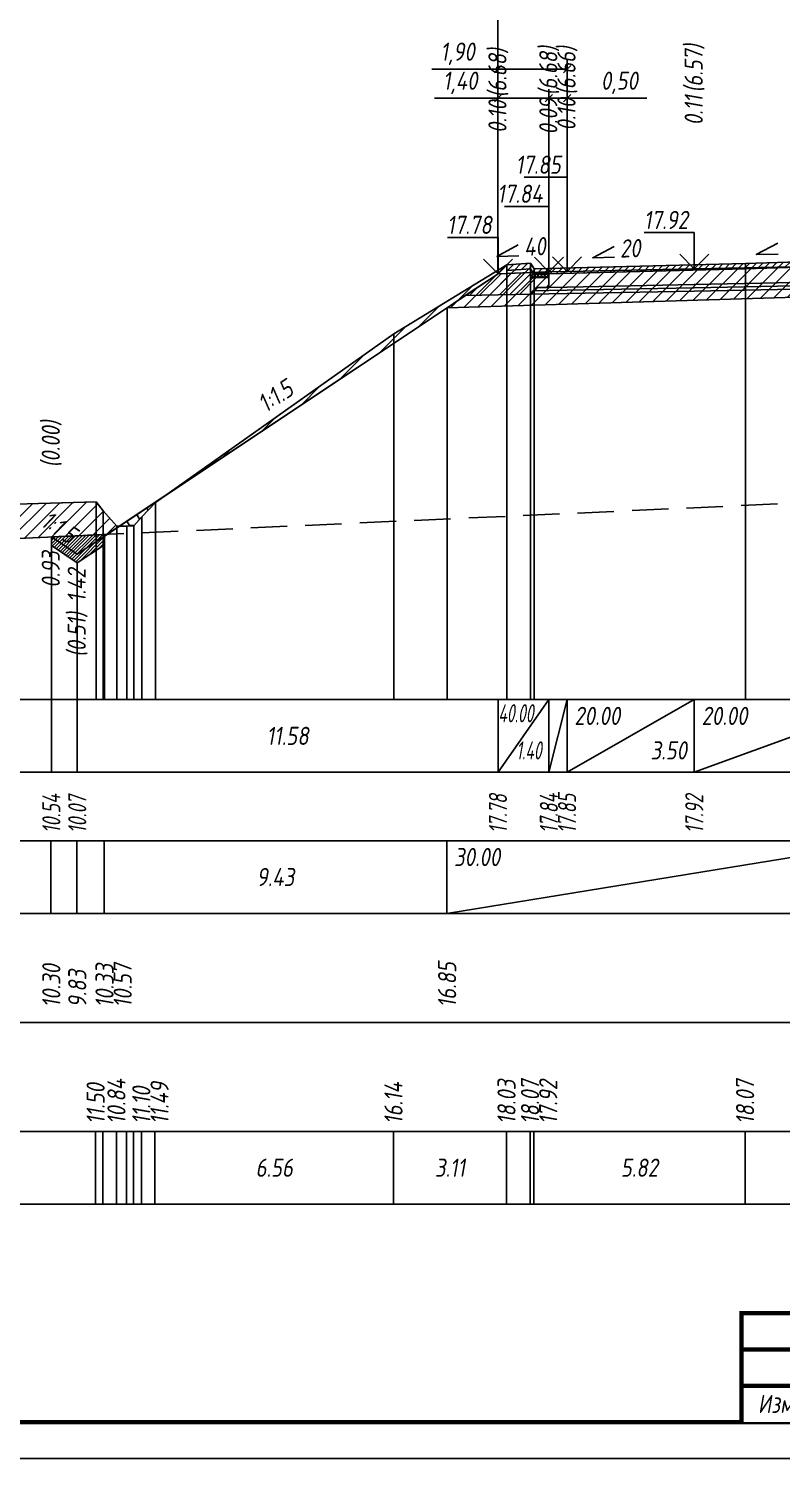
# Model space of a CAD drawing. Extents: x -717 to 1451, y -133302 to 233.
# Drawn here: x 101.9 to 205.4, y -105058.4 to -104861.7 of the extents above; entities that cross this region are included whole.
import ezdxf
from ezdxf.enums import TextEntityAlignment as Align

# ---------------------------------------------------------------- set-up
doc = ezdxf.new("R2010")
doc.units = 0
doc.linetypes.add('штриховая', pattern=[0.75, 0.5, -0.25])
for name, color, linetype in [('Зарамочное оформление', 7, 'Continuous'), ('Интерполированный поперечник', 2, 'Continuous'), ('Код_510', 7, 'Continuous'), ('Код_514', 1, 'Continuous'), ('Код_516', 1, 'Continuous'), ('Контур_0', 7, 'Continuous'), ('Контур_2521', 7, 'Continuous'), ('Контур_2564', 7, 'Continuous'), ('Контур_2660', 7, 'Continuous'), ('Контур_2665', 7, 'Continuous'), ('Контур_400', 7, 'Continuous'), ('Контур_508', 7, 'Continuous'), ('Контур_512', 7, 'Continuous'), ('Контур_513', 7, 'Continuous'), ('Контур_818', 7, 'Continuous'), ('Красный поперечник', 1, 'Continuous'), ('Объём_2501', 7, 'Continuous'), ('Объём_2564', 7, 'Continuous'), ('Объём_2650', 7, 'Continuous'), ('Объём_2660', 7, 'Continuous'), ('Объём_2661', 7, 'Continuous'), ('Объём_2663', 7, 'Continuous'), ('Объём_2665', 7, 'Continuous'), ('Объём_2666', 7, 'Continuous'), ('Откосы', 7, 'Continuous'), ('Отметки покрытия', 7, 'Continuous'), ('Рабочие отметки', 7, 'Continuous'), ('Рабочие отметки доп.', 7, 'Continuous'), ('Таблица', 7, 'Continuous'), ('Уклоны проезжей части', 7, 'Continuous'), ('Черный поперечник', 3, 'Continuous')]:
    doc.layers.add(name, color=color, linetype=linetype)
for name, color, linetype, true_color in [('Контур_2540', 2, 'Continuous', 0xffff00), ('Контур_2560', 2, 'Continuous', 0xffff00), ('Контур_2561', 7, 'Continuous', 0xff8040), ('Контур_2562', 3, 'Continuous', 0x00ff00), ('Контур_2563', 7, 'Continuous', 0xff8000), ('Контур_2570', 7, 'Continuous', 0x80ff00), ('Контур_2583', 3, 'Continuous', 0x00ff00), ('Контур_2736', 4, 'Continuous', 0x00ffff), ('Контур_2737', 4, 'Continuous', 0x00ffff), ('Контур_2738', 4, 'Continuous', 0x00ffff), ('Контур_2739', 4, 'Continuous', 0x00ffff), ('Контур_2741', 4, 'Continuous', 0x00ffff), ('Контур_2742', 4, 'Continuous', 0x00ffff), ('Контур_2743', 4, 'Continuous', 0x00ffff), ('Контур_2744', 7, 'Continuous', 0xa4ffff), ('Контур_2745', 7, 'Continuous', 0xa4ffff), ('Контур_2747', 4, 'Continuous', 0x00ffff), ('Контур_2748', 4, 'Continuous', 0x00ffff), ('Контур_2749', 4, 'Continuous', 0x00ffff), ('Контур_2750', 4, 'Continuous', 0x00ffff), ('Контур_2751', 4, 'Continuous', 0x00ffff), ('Контур_2752', 4, 'Continuous', 0x00ffff), ('Контур_402', 7, 'Continuous', 0xff6464), ('Контур_703', 4, 'Continuous', 0x00ffff), ('Контур_705', 4, 'Continuous', 0x00ffff), ('Контур_707', 4, 'Continuous', 0x00ffff), ('Контур_720', 131, 'Continuous', 0xaaffff), ('Объём_2500', 7, 'Continuous', 0xc0c0c0), ('Объём_2520', 7, 'Continuous', 0x80ffff), ('Объём_2540', 2, 'Continuous', 0xffff00), ('Объём_2560', 2, 'Continuous', 0xffff00), ('Объём_2561', 7, 'Continuous', 0xff8040), ('Объём_2562', 3, 'Continuous', 0x00ff00), ('Объём_2563', 7, 'Continuous', 0xff8000), ('Объём_2570', 7, 'Continuous', 0x80ff00), ('Объём_2580', 3, 'Continuous', 0x00ff00), ('Объём_2583', 3, 'Continuous', 0x00ff00), ('Объём_2594', 3, 'Continuous', 0x00ff00), ('Объём_2600', 7, 'Continuous', 0x808000), ('Объём_2620', 2, 'Continuous', 0xffff00)]:
    doc.layers.add(name, color=color, linetype=linetype, true_color=true_color)
doc.styles.get("Standard").update_dxf_attribs({"font": 'txt', "height": 2.5})
doc.styles.add('М', font='romand.shx', dxfattribs={"width": 0.8, "oblique": 10, "height": 2.5})
doc.dimstyles.new('ISO-25', dxfattribs={"dimtxt": 2.5, "dimasz": 2.5, "dimexe": 1.25, "dimexo": 0.625, "dimtad": 1, "dimtxsty": 'Standard', "dimcen": 2.5, "dimadec": 0, "dimazin": 0, "dimtfac": 1, "dimtmove": 0, "dimatfit": 3, "dimfxl": 1, "dimarcsym": 0})

# ---------------------------------------------------------------- blocks, each defined once
blk = doc.blocks.new('_Oblique')
at = {"color": 0, "linetype": 'ByBlock', "lineweight": -2}
blk.add_line((-0.5, -0.5), (0.5, 0.5), dxfattribs=at)
blk = doc.blocks.new('*D2131')
at = {"color": 0, "lineweight": -2, "transparency": 16777216}
for p, q in [((166.44, -104894.85), (166.44, -104870)), ((173.44, -104894.57), (173.44, -104870)), ((166.44, -104871.25), (157.71, -104871.25)), ((173.44, -104871.25), (166.44, -104871.25))]:
    blk.add_line(p, q, dxfattribs=at)
at = {"layer": 'Defpoints', "color": 0, "transparency": 16777216}
for p in [(173.44, -104871.25), (166.44, -104895.48), (173.44, -104895.2)]:
    blk.add_point(p, dxfattribs=at)
at = {"color": 0, "lineweight": -2, "transparency": 16777216, "rotation": 180}
blk.add_blockref('_Oblique', (166.44, -104871.25), dxfattribs=at)
at = {"color": 0, "lineweight": -2, "transparency": 16777216}
blk.add_blockref('_Oblique', (173.44, -104871.25), dxfattribs=at)
at = {"color": 0, "transparency": 16777216, "insert": (161.25, -104869.14), "char_height": 2.5, "width": 8.75, "attachment_point": 5, "style": 'М'}
blk.add_mtext('1,40', dxfattribs=at)
blk = doc.blocks.new('*D2133')
at = {"color": 0, "lineweight": -2, "transparency": 16777216}
for p, q in [((173.44, -104894.57), (173.44, -104870)), ((175.94, -104894.52), (175.94, -104870)), ((173.44, -104871.25), (175.94, -104871.25)), ((175.94, -104871.25), (186.91, -104871.25))]:
    blk.add_line(p, q, dxfattribs=at)
at = {"layer": 'Defpoints', "color": 0, "transparency": 16777216}
for p in [(175.94, -104871.25), (173.44, -104895.2), (175.94, -104895.15)]:
    blk.add_point(p, dxfattribs=at)
at = {"color": 0, "lineweight": -2, "transparency": 16777216, "rotation": 180}
blk.add_blockref('_Oblique', (173.44, -104871.25), dxfattribs=at)
at = {"color": 0, "lineweight": -2, "transparency": 16777216}
blk.add_blockref('_Oblique', (175.94, -104871.25), dxfattribs=at)
at = {"color": 0, "transparency": 16777216, "insert": (183.15, -104869.14), "char_height": 2.5, "width": 9.1667, "attachment_point": 5, "style": 'М'}
blk.add_mtext('0,50', dxfattribs=at)
blk = doc.blocks.new('*D2136')
at = {"color": 0, "lineweight": -2, "transparency": 16777216}
for p, q in [((166.44, -104894.85), (166.44, -104866)), ((175.94, -104894.52), (175.94, -104866)), ((166.44, -104867.25), (157.35, -104867.25)), ((175.94, -104867.25), (166.44, -104867.25))]:
    blk.add_line(p, q, dxfattribs=at)
at = {"layer": 'Defpoints', "color": 0, "transparency": 16777216}
for p in [(175.94, -104867.25), (166.44, -104895.48), (175.94, -104895.15)]:
    blk.add_point(p, dxfattribs=at)
at = {"color": 0, "lineweight": -2, "transparency": 16777216, "rotation": 180}
blk.add_blockref('_Oblique', (166.44, -104867.25), dxfattribs=at)
at = {"color": 0, "lineweight": -2, "transparency": 16777216}
blk.add_blockref('_Oblique', (175.94, -104867.25), dxfattribs=at)
at = {"color": 0, "transparency": 16777216, "insert": (160.89, -104865.14), "char_height": 2.5, "width": 8.75, "attachment_point": 5, "style": 'М'}
blk.add_mtext('1,90', dxfattribs=at)
blk = doc.blocks.new('*D2137')
at = {"color": 0, "lineweight": -2, "transparency": 16777216}
for p, q in [((166.44, -104894.85), (166.44, -104858)), ((275.44, -104894.85), (275.44, -104858)), ((166.44, -104859.25), (275.44, -104859.25))]:
    blk.add_line(p, q, dxfattribs=at)
at = {"layer": 'Defpoints', "color": 0, "transparency": 16777216}
for p in [(275.44, -104859.25), (166.44, -104895.48), (275.44, -104895.48)]:
    blk.add_point(p, dxfattribs=at)
at = {"color": 0, "lineweight": -2, "transparency": 16777216, "rotation": 180}
blk.add_blockref('_Oblique', (166.44, -104859.25), dxfattribs=at)
at = {"color": 0, "lineweight": -2, "transparency": 16777216}
blk.add_blockref('_Oblique', (275.44, -104859.25), dxfattribs=at)
at = {"color": 0, "transparency": 16777216, "insert": (220.94, -104857.14), "char_height": 2.5, "width": 11.25, "attachment_point": 5, "style": 'М'}
blk.add_mtext('21,80', dxfattribs=at)
blk = doc.blocks.new('Штамп')
at = {"linetype": 'Continuous'}
blk.add_wipeout([(199.95, -411.25), (384.95, -411.25), (384.95, -426.25), (199.95, -426.25)], dxfattribs=at).dxf.layer = 'Зарамочное оформление'
at = {"layer": 'Зарамочное оформление', "linetype": 'Continuous', "lineweight": -3, "const_width": 0.6, "flags": 128}
for points in [[(199.95, -426.25), (199.95, -411.25), (384.95, -411.25)], [(209.95, -411.25), (209.95, -426.25)], [(219.95, -411.25), (219.95, -426.25)], [(229.95, -411.25), (229.95, -426.25)], [(239.95, -411.25), (239.95, -426.25)], [(254.95, -411.25), (254.95, -426.25)], [(264.95, -411.25), (264.95, -426.25)], [(374.95, -411.25), (374.95, -426.25)], [(199.95, -416.25), (264.95, -416.25)], [(374.95, -418.25), (384.95, -418.25)], [(199.95, -421.25), (264.95, -421.25)]]:
    blk.add_lwpolyline(points, dxfattribs=at)
at = {"linetype": 'Continuous', "insert": (319.95, -419.17), "char_height": 5, "width": 110, "attachment_point": 5, "style": 'М'}
blk.add_mtext('{\\Q10;\\W0.8;43/23-Р-ЗП2-1}', dxfattribs=at)
at = {"layer": 'Зарамочное оформление', "linetype": 'Continuous', "style": 'М', "oblique": 10}
for s, width, p in [('Лист', 0.8, (379.95, -414.66)), ('Изм.', 0.8, (204.95, -423.75)), ('Кол.уч.', 0.7, (214.95, -423.75)), ('Лист', 0.8, (224.95, -423.75)), ('N док.', 0.7, (235.28, -423.75)), ('Подпись', 0.8, (247.45, -423.75)), ('Дата', 0.8, (259.95, -423.75))]:
    blk.add_text(s, height=2.5, dxfattribs=dict(at, width=width)).set_placement(p, align=Align.MIDDLE_CENTER)
blk = doc.blocks.new('шифр')
blk.add_blockref('Штамп', (0, -104687))

msp = doc.modelspace()

# ---------------------------------------------------------------- hatches: boundary and pattern name
h = msp.add_hatch()
h.set_pattern_fill('ANSI37', color=256, scale=0.1)
h.set_pattern_definition([(45, (172.1933, -104895.4362), (-0.22451, 0.22451), []), (135, (172.1933, -104895.4362), (-0.22451, -0.22451), [])])
h.paths.add_polyline_path([(170.943, -104895.236), (170.943, -104895.939), (173.443, -104895.939), (173.443, -104895.136), (172.264, -104895.386)])
at = {"layer": 'Объём_2563'}
h = msp.add_hatch(dxfattribs=at)
h.set_pattern_fill('ANSI31', color=256, scale=0.3)
h.paths.add_polyline_path([(171.943, -104897.316), (173.443, -104897.286), (173.443, -104895.939), (170.943, -104895.939), (170.943, -104895.236), (166.443, -104895.416), (161.943, -104898.416), (171.025, -104898.235)])
at = {"layer": 'Объём_2570'}
h = msp.add_hatch(dxfattribs=at)
h.set_pattern_fill('ANSI31', color=256, scale=0.2)
h.paths.add_polyline_path([(220.943, -104894.101), (200.49, -104894.736), (171.405, -104895.467), (170.905, -104894.716), (167.67, -104894.944), (167.67, -104894.194), (170.905, -104893.966), (171.405, -104894.717), (200.49, -104893.986), (220.943, -104893.351)])
at = {"layer": 'Объём_2600'}
h = msp.add_hatch(dxfattribs=at)
h.set_pattern_fill('ANSI31', color=6, scale=0.4)
h.paths.add_polyline_path([(220.943, -104898.236), (159.446, -104900.081), (120.545, -104926.015), (152.121, -104903.656), (167.67, -104894.194), (167.67, -104894.944), (170.905, -104894.716), (171.405, -104895.467), (200.49, -104894.736), (220.943, -104894.101)])
h = msp.add_hatch(dxfattribs=at)
h.set_pattern_fill('HONEY', color=5, scale=0.3)
h.paths.add_polyline_path([(115.377, -104930.138), (114.345, -104930.148), (120.545, -104926.015), (119.312, -104926.888), (117.438, -104928.846), (116.343, -104930.091)])
h = msp.add_hatch(dxfattribs=at)
h.set_pattern_fill('ANSI31', color=6, scale=0.4)
h.paths.add_polyline_path([(114.345, -104930.148), (112.656, -104931.274), (79, -104932.801), (79, -104928.002), (84.19, -104927.59), (111.15, -104926.815), (112.125, -104928.011), (114.011, -104930.152)])
at = {"layer": 'Объём_2620'}
h = msp.add_hatch(dxfattribs=at)
h.set_pattern_fill('ANSI31', color=2, scale=0.1)
h.paths.add_polyline_path([(105, -104931.622), (112.656, -104931.274), (112.318, -104931.5), (112.318, -104932.702), (108.568, -104935.202), (105, -104932.823)])

# ---------------------------------------------------------------- linework, layer by layer
at = {"flags": 128}
msp.add_lwpolyline([(-30.054, -105058.421), (389.946, -105058.421), (389.946, -104761.421), (-30.054, -104761.421)], close=True, dxfattribs=at)
at = {"const_width": 0.6, "flags": 128}
msp.add_lwpolyline([(-10.054, -105053.421), (384.946, -105053.421), (384.946, -104766.421), (-10.054, -104766.421)], close=True, dxfattribs=at)
msp.add_lwpolyline([(170.943, -104895.236), (170.943, -104895.939), (173.443, -104895.939), (173.443, -104895.136), (172.264, -104895.386), (170.943, -104895.236)])
at = {"layer": 'Код_510'}
for p, q in [((111.096, -105023.421), (111.096, -105013.421)), ((112.071, -105023.421), (112.071, -105013.421)), ((113.957, -105023.421), (113.957, -105013.421)), ((115.323, -105023.421), (115.323, -105013.421)), ((116.289, -105023.421), (116.289, -105013.421)), ((117.383, -105023.421), (117.383, -105013.421)), ((119.258, -105023.421), (119.258, -105013.421)), ((152.067, -105023.421), (152.067, -105013.421)), ((167.615, -105023.421), (167.615, -105013.421)), ((170.85, -105023.421), (170.85, -105013.421)), ((171.351, -105023.421), (171.351, -105013.421)), ((200.435, -105023.421), (200.435, -105013.421))]:
    msp.add_line(p, q, dxfattribs=at)
at = {"layer": 'Код_514'}
for p, q in [((105, -104964), (105, -104954)), ((108.568, -104964), (108.568, -104954)), ((166.443, -104964), (166.443, -104954)), ((166.443, -104964), (173.443, -104954)), ((173.443, -104964), (173.443, -104954)), ((173.443, -104964), (175.943, -104954)), ((175.943, -104964), (175.943, -104954)), ((175.943, -104964), (193.443, -104954)), ((193.443, -104964), (193.443, -104954)), ((193.443, -104964), (220.943, -104954))]:
    msp.add_line(p, q, dxfattribs=at)
at = {"layer": 'Код_516'}
for p, q in [((104.946, -104983.421), (104.946, -104973.421)), ((108.513, -104983.421), (108.513, -104973.421)), ((112.263, -104983.421), (112.263, -104973.421)), ((112.263, -104983.421), (112.263, -104973.421)), ((159.392, -104983.421), (159.392, -104973.421)), ((159.392, -104983.421), (220.889, -104973.421))]:
    msp.add_line(p, q, dxfattribs=at)
at = {"layer": 'Контур_0', "flags": 128}
for points in [[(220.943, -104894.186), (193.443, -104894.736), (175.943, -104895.086), (175.943, -104895.086), (175.943, -104895.086), (175.943, -104895.086), (175.943, -104895.086), (173.443, -104895.136), (173.443, -104897.286), (175.943, -104897.236), (175.943, -104897.236), (175.943, -104897.236), (175.943, -104897.236), (175.943, -104897.236), (175.943, -104897.236), (193.443, -104896.886), (220.943, -104896.336), (220.943, -104894.186)], [(166.443, -104895.416), (112.656, -104931.274), (112.656, -104931.274), (112.656, -104931.274), (112.656, -104931.274), (112.656, -104931.274), (112.656, -104931.274), (112.656, -104931.274), (112.656, -104931.274), (112.656, -104931.274), (112.656, -104931.274), (112.656, -104931.274), (112.656, -104931.274), (112.656, -104931.274), (112.656, -104931.274), (108.568, -104934), (108.568, -104934), (105, -104931.622), (105, -104931.622), (105, -104931.622), (105, -104931.622), (105, -104931.622), (105, -104931.622), (105, -104931.622), (105, -104931.622), (105, -104931.622), (105, -104931.622), (105, -104931.622), (105, -104931.622), (105, -104931.622)], [(166.443, -104895.416), (112.656, -104931.274), (112.656, -104931.274), (112.656, -104931.274), (112.656, -104931.274), (112.656, -104931.274), (112.656, -104931.274), (112.656, -104931.274), (112.656, -104931.274), (112.656, -104931.274), (112.656, -104931.274), (112.656, -104931.274), (112.656, -104931.274), (112.656, -104931.274), (112.656, -104931.274), (108.568, -104934)], [(166.443, -104895.416), (166.443, -104895.416)], [(220.943, -104896.336), (193.443, -104896.886), (175.943, -104897.236), (175.943, -104897.236), (175.943, -104897.236), (175.943, -104897.236), (175.943, -104897.236), (175.943, -104897.236), (173.443, -104897.286), (171.943, -104897.316), (171.025, -104898.235), (173.443, -104898.186), (175.943, -104898.136), (175.943, -104898.136), (175.943, -104898.136), (175.943, -104898.136), (175.943, -104898.136), (175.943, -104898.136), (193.443, -104897.786), (220.943, -104897.236), (220.943, -104896.336)], [(161.943, -104898.416), (171.025, -104898.235), (171.943, -104897.316), (173.443, -104897.286)]]:
    msp.add_lwpolyline(points, dxfattribs=at)
at = {"layer": 'Контур_2521', "color": 250, "flags": 128}
msp.add_lwpolyline([(220.943, -104896.786), (193.443, -104897.336), (175.943, -104897.686), (175.943, -104897.686), (175.943, -104897.686), (175.943, -104897.686), (175.943, -104897.686), (175.943, -104897.686), (173.443, -104897.736), (171.484, -104897.775)], dxfattribs=at)
at = {"layer": 'Контур_2540', "flags": 128}
msp.add_lwpolyline([(193.443, -104897.786), (175.943, -104898.136), (173.443, -104898.186), (171.025, -104898.235), (161.943, -104898.416), (159.446, -104900.081), (220.943, -104898.236), (220.943, -104897.236), (193.443, -104897.786)], dxfattribs=at)
at = {"layer": 'Контур_2560', "flags": 128}
msp.add_lwpolyline([(166.443, -104895.416), (166.443, -104895.416), (166.443, -104895.416), (173.443, -104895.136)], dxfattribs=at)
at = {"layer": 'Контур_2561', "flags": 128}
msp.add_lwpolyline([(173.443, -104895.136), (173.443, -104895.136), (166.443, -104895.416), (166.443, -104895.416), (173.443, -104895.136)], dxfattribs=at)
at = {"layer": 'Контур_2562', "flags": 128}
msp.add_lwpolyline([(166.443, -104895.416), (166.443, -104895.416), (166.443, -104895.416), (166.443, -104895.416), (166.443, -104895.416)], dxfattribs=at)
at = {"layer": 'Контур_2563', "flags": 128}
msp.add_lwpolyline([(171.943, -104897.316), (173.443, -104897.286), (173.443, -104895.136), (166.443, -104895.416), (161.943, -104898.416), (171.025, -104898.235), (171.943, -104897.316)], dxfattribs=at)
at = {"layer": 'Контур_2564', "flags": 128}
msp.add_lwpolyline([(166.443, -104895.416), (173.443, -104895.136)], dxfattribs=at)
at = {"layer": 'Контур_2570', "flags": 128}
msp.add_lwpolyline([(84.19, -104927.59), (111.15, -104926.815), (112.125, -104928.011), (114.011, -104930.152), (115.377, -104930.138), (116.343, -104930.091), (117.438, -104928.846), (119.312, -104926.888), (152.121, -104903.656), (167.67, -104894.194), (167.67, -104894.944), (170.905, -104894.716), (171.405, -104895.467), (200.49, -104894.736), (220.943, -104894.101), (220.986, -104894.099), (241.18, -104894.552), (272.661, -104895.096), (272.806, -104894.869), (273.161, -104894.336), (277.693, -104894.842), (280.137, -104895.413), (312.405, -104914.767), (326.043, -104922.36)], dxfattribs=at)
at = {"layer": 'Контур_2583', "flags": 128}
msp.add_lwpolyline([(105, -104932.823), (108.568, -104935.202), (112.318, -104932.702), (112.318, -104931.5), (108.568, -104934), (105, -104931.622), (105, -104932.823)], dxfattribs=at)
at = {"layer": 'Контур_2660', "flags": 128}
msp.add_lwpolyline([(159.446, -104900.081), (220.943, -104898.236)], dxfattribs=at)
at = {"layer": 'Контур_2665', "flags": 128}
msp.add_lwpolyline([(166.443, -104895.416), (166.443, -104895.416)], dxfattribs=at)
at = {"layer": 'Контур_2736', "flags": 128}
for points in [[(166.443, -104895.416), (112.656, -104931.274)], [(112.656, -104931.274), (108.568, -104934)]]:
    msp.add_lwpolyline(points, dxfattribs=at)
at = {"layer": 'Контур_2737', "flags": 128}
msp.add_lwpolyline([(112.656, -104931.274), (112.656, -104931.274)], dxfattribs=at)
at = {"layer": 'Контур_2738', "flags": 128}
msp.add_lwpolyline([(112.656, -104931.274), (112.656, -104931.274)], dxfattribs=at)
at = {"layer": 'Контур_2739', "flags": 128}
msp.add_lwpolyline([(112.656, -104931.274), (112.656, -104931.274)], dxfattribs=at)
at = {"layer": 'Контур_2741', "flags": 128}
msp.add_lwpolyline([(105, -104931.622), (105, -104931.622)], dxfattribs=at)
at = {"layer": 'Контур_2742', "flags": 128}
msp.add_lwpolyline([(105, -104931.622), (105, -104931.622)], dxfattribs=at)
at = {"layer": 'Контур_2743', "flags": 128}
msp.add_lwpolyline([(105, -104931.622), (105, -104931.622)], dxfattribs=at)
at = {"layer": 'Контур_2744', "flags": 128}
msp.add_lwpolyline([(105, -104931.622), (105, -104931.622)], dxfattribs=at)
msp.add_lwpolyline([(105, -104931.622), (105, -104931.622)], dxfattribs=at)
msp.add_lwpolyline([(105, -104931.622), (105, -104931.622)], dxfattribs=at)
msp.add_lwpolyline([(105, -104931.622), (105, -104931.622)], dxfattribs=at)
msp.add_lwpolyline([(105, -104931.622), (105, -104931.622)], dxfattribs=at)
msp.add_lwpolyline([(105, -104931.622), (105, -104931.622)], dxfattribs=at)
at = {"layer": 'Контур_2745', "flags": 128}
msp.add_lwpolyline([(112.656, -104931.274), (112.656, -104931.274)], dxfattribs=at)
msp.add_lwpolyline([(112.656, -104931.274), (112.656, -104931.274)], dxfattribs=at)
msp.add_lwpolyline([(112.656, -104931.274), (112.656, -104931.274)], dxfattribs=at)
msp.add_lwpolyline([(112.656, -104931.274), (112.656, -104931.274)], dxfattribs=at)
msp.add_lwpolyline([(112.656, -104931.274), (112.656, -104931.274)], dxfattribs=at)
msp.add_lwpolyline([(112.656, -104931.274), (112.656, -104931.274)], dxfattribs=at)
at = {"layer": 'Контур_2747', "flags": 128}
msp.add_lwpolyline([(112.656, -104931.274), (112.656, -104931.274)], dxfattribs=at)
at = {"layer": 'Контур_2748', "flags": 128}
msp.add_lwpolyline([(112.656, -104931.274), (112.656, -104931.274)], dxfattribs=at)
at = {"layer": 'Контур_2749', "flags": 128}
msp.add_lwpolyline([(112.656, -104931.274), (112.656, -104931.274)], dxfattribs=at)
at = {"layer": 'Контур_2750', "flags": 128}
msp.add_lwpolyline([(105, -104931.622), (105, -104931.622)], dxfattribs=at)
at = {"layer": 'Контур_2751', "flags": 128}
msp.add_lwpolyline([(105, -104931.622), (105, -104931.622)], dxfattribs=at)
at = {"layer": 'Контур_2752', "flags": 128}
msp.add_lwpolyline([(105, -104931.622), (105, -104931.622)], dxfattribs=at)
at = {"layer": 'Контур_400', "flags": 128}
msp.add_lwpolyline([(173.443, -104895.136), (175.943, -104895.086), (175.943, -104895.086), (175.943, -104895.086), (175.943, -104895.086), (175.943, -104895.086), (175.943, -104895.086), (193.443, -104894.736), (220.943, -104894.186)], dxfattribs=at)
at = {"layer": 'Контур_402', "flags": 128}
msp.add_lwpolyline([(159.446, -104900.081), (220.943, -104898.236), (282.441, -104900.081)], dxfattribs=at)
at = {"layer": 'Контур_508', "flags": 128}
msp.add_lwpolyline([(105, -104932.823), (108.568, -104935.202), (112.318, -104932.702), (112.318, -104931.5), (159.446, -104900.081), (220.943, -104898.236), (282.441, -104900.081), (315.431, -104922.075), (315.431, -104923.277), (315.485, -104923.313), (315.788, -104923.313), (317.788, -104923.313), (318.091, -104923.313), (318.342, -104923.145)], dxfattribs=at)
at = {"layer": 'Контур_512', "flags": 128}
msp.add_lwpolyline([(105, -104932.823), (108.568, -104935.202), (112.318, -104932.702), (112.318, -104931.5), (159.446, -104900.081), (220.943, -104898.236), (282.441, -104900.081), (315.431, -104922.075), (315.431, -104923.277), (315.485, -104923.313), (315.788, -104923.313), (317.788, -104923.313), (318.091, -104923.313), (318.342, -104923.145)], dxfattribs=at)
at = {"layer": 'Контур_513', "flags": 128}
msp.add_lwpolyline([(105, -104932.823), (108.568, -104935.202), (112.318, -104932.702), (112.318, -104931.5), (159.446, -104900.081), (220.943, -104898.236), (282.441, -104900.081), (315.431, -104922.075), (315.431, -104923.277), (315.485, -104923.313), (315.788, -104923.313), (317.788, -104923.313), (318.091, -104923.313), (318.342, -104923.145)], dxfattribs=at)
at = {"layer": 'Контур_703', "flags": 128}
msp.add_lwpolyline([(166.443, -104895.416), (112.656, -104931.274)], dxfattribs=at)
at = {"layer": 'Контур_705', "flags": 128}
msp.add_lwpolyline([(112.656, -104931.274), (112.656, -104931.274)], dxfattribs=at)
at = {"layer": 'Контур_707', "flags": 128}
msp.add_lwpolyline([(108.568, -104934), (105, -104931.622)], dxfattribs=at)
at = {"layer": 'Контур_720', "flags": 128}
msp.add_lwpolyline([(108.568, -104934), (108.568, -104934)], dxfattribs=at)
at = {"layer": 'Контур_818', "flags": 128}
msp.add_lwpolyline([(105, -104926.992), (111.15, -104926.815), (112.125, -104928.011), (114.011, -104930.152), (115.377, -104930.138), (116.343, -104930.091), (117.438, -104928.846), (119.312, -104926.888), (152.121, -104903.656), (167.67, -104894.194), (167.67, -104894.944), (170.905, -104894.716), (171.405, -104895.467), (200.49, -104894.736), (220.943, -104894.101), (220.986, -104894.099), (241.18, -104894.552), (272.661, -104895.096), (272.806, -104894.869), (273.161, -104894.336), (277.693, -104894.842), (280.137, -104895.413), (312.405, -104914.767), (318.342, -104918.073)], dxfattribs=at)
at = {"layer": 'Красный поперечник'}
for p, q in [((193.443, -104894.736), (220.943, -104894.186)), ((108.568, -104934), (166.443, -104895.416)), ((166.443, -104895.416), (173.443, -104895.136)), ((173.443, -104895.136), (175.943, -104895.086)), ((175.943, -104895.086), (193.443, -104894.736)), ((159.446, -104900.081), (159.446, -104954)), ((105, -104931.622), (108.568, -104934)), ((112.318, -104931.5), (112.318, -104954)), ((105, -104932.823), (105, -104954)), ((112.318, -104932.702), (112.318, -104954)), ((108.568, -104935.202), (108.568, -104954))]:
    msp.add_line(p, q, dxfattribs=at)
at = {"layer": 'Объём_2500', "flags": 128}
msp.add_lwpolyline([(220.943, -104894.186), (193.443, -104894.736), (175.943, -104895.086), (175.943, -104895.086), (175.943, -104895.086), (175.943, -104895.086), (175.943, -104895.086), (173.443, -104895.136), (173.443, -104897.286), (175.943, -104897.236), (175.943, -104897.236), (175.943, -104897.236), (175.943, -104897.236), (175.943, -104897.236), (175.943, -104897.236), (193.443, -104896.886), (220.943, -104896.336), (220.943, -104894.186)], dxfattribs=at)
at = {"layer": 'Объём_2501', "flags": 128}
msp.add_lwpolyline([(173.443, -104895.136), (175.943, -104895.086), (175.943, -104895.086), (175.943, -104895.086), (175.943, -104895.086), (175.943, -104895.086), (175.943, -104895.086), (193.443, -104894.736), (220.943, -104894.186)], dxfattribs=at)
at = {"layer": 'Объём_2520', "color": 250, "flags": 128}
msp.add_lwpolyline([(220.943, -104896.336), (193.443, -104896.886), (175.943, -104897.236), (175.943, -104897.236), (175.943, -104897.236), (175.943, -104897.236), (175.943, -104897.236), (175.943, -104897.236), (173.443, -104897.286), (171.943, -104897.316), (171.025, -104898.235), (173.443, -104898.186), (175.943, -104898.136), (175.943, -104898.136), (175.943, -104898.136), (175.943, -104898.136), (175.943, -104898.136), (175.943, -104898.136), (193.443, -104897.786), (220.943, -104897.236), (220.943, -104896.336)], dxfattribs=at)
at = {"layer": 'Объём_2540', "flags": 128}
msp.add_lwpolyline([(193.443, -104897.786), (175.943, -104898.136), (173.443, -104898.186), (171.025, -104898.235), (161.943, -104898.416), (159.446, -104900.081), (220.943, -104898.236), (220.943, -104897.236), (193.443, -104897.786)], dxfattribs=at)
at = {"layer": 'Объём_2560', "flags": 128}
msp.add_lwpolyline([(166.443, -104895.416), (166.443, -104895.416), (166.443, -104895.416), (173.443, -104895.136)], dxfattribs=at)
at = {"layer": 'Объём_2561', "flags": 128}
msp.add_lwpolyline([(173.443, -104895.136), (173.443, -104895.136), (166.443, -104895.416), (166.443, -104895.416), (173.443, -104895.136)], dxfattribs=at)
at = {"layer": 'Объём_2562', "flags": 128}
msp.add_lwpolyline([(166.443, -104895.416), (166.443, -104895.416), (166.443, -104895.416), (166.443, -104895.416), (166.443, -104895.416)], dxfattribs=at)
at = {"layer": 'Объём_2563', "color": 250, "flags": 128}
msp.add_lwpolyline([(171.943, -104897.316), (173.443, -104897.286), (173.443, -104895.939), (170.943, -104895.939), (170.943, -104895.236), (166.443, -104895.416), (161.943, -104898.416), (171.025, -104898.235), (171.943, -104897.316)], dxfattribs=at)
at = {"layer": 'Объём_2564', "flags": 128}
msp.add_lwpolyline([(166.443, -104895.416), (173.443, -104895.136)], dxfattribs=at)
at = {"layer": 'Объём_2570', "flags": 128}
msp.add_lwpolyline([(220.943, -104894.101), (200.49, -104894.736), (171.405, -104895.467), (170.905, -104894.716), (167.67, -104894.944), (167.67, -104894.194), (170.905, -104893.966), (171.405, -104894.717), (200.49, -104893.986), (220.943, -104893.351), (220.943, -104894.101), (220.943, -104894.101)], dxfattribs=at)
at = {"layer": 'Объём_2580', "flags": 128}
msp.add_lwpolyline([(166.443, -104895.416), (166.443, -104895.416)], dxfattribs=at)
at = {"layer": 'Объём_2583', "flags": 128}
msp.add_lwpolyline([(105, -104932.823), (108.568, -104935.202), (112.318, -104932.702), (112.318, -104931.5), (108.568, -104934), (105, -104931.622), (105, -104932.823)], dxfattribs=at)
at = {"layer": 'Объём_2594', "flags": 128}
msp.add_lwpolyline([(112.318, -104931.5), (108.568, -104934), (105, -104931.622)], dxfattribs=at)
at = {"layer": 'Объём_2600', "color": 5, "flags": 128}
msp.add_lwpolyline([(115.377, -104930.138), (114.345, -104930.148), (120.545, -104926.015), (119.312, -104926.888), (117.438, -104928.846), (116.343, -104930.091), (115.377, -104930.138), (115.377, -104930.138)], dxfattribs=at)
at = {"layer": 'Объём_2620', "flags": 128}
msp.add_lwpolyline([(105, -104931.622), (112.656, -104931.274), (112.318, -104931.5), (112.318, -104932.702), (108.568, -104935.202), (105, -104932.823), (105, -104931.622), (105, -104931.622)], dxfattribs=at)
at = {"layer": 'Объём_2650', "color": 6, "flags": 128}
for points in [[(220.943, -104898.236), (159.446, -104900.081), (120.545, -104926.015), (152.121, -104903.656), (167.67, -104894.194), (167.67, -104894.944), (170.905, -104894.716), (171.405, -104895.467), (200.49, -104894.736), (220.943, -104894.101), (220.943, -104898.236), (220.943, -104898.236)], [(114.345, -104930.148), (112.656, -104931.274), (79, -104932.801), (79, -104932.801), (79, -104928.002), (79, -104928.002), (84.19, -104927.59), (111.15, -104926.815), (112.125, -104928.011), (114.011, -104930.152), (114.345, -104930.148), (114.345, -104930.148)]]:
    msp.add_lwpolyline(points, dxfattribs=at)
at = {"layer": 'Объём_2660', "flags": 128}
msp.add_lwpolyline([(159.446, -104900.081), (220.943, -104898.236)], dxfattribs=at)
at = {"layer": 'Объём_2661', "flags": 128}
msp.add_lwpolyline([(166.443, -104895.416), (112.656, -104931.274)], dxfattribs=at)
at = {"layer": 'Объём_2663', "flags": 128}
msp.add_lwpolyline([(112.656, -104931.274), (108.568, -104934), (105, -104931.622)], dxfattribs=at)
at = {"layer": 'Объём_2665', "flags": 128}
msp.add_lwpolyline([(166.443, -104895.416), (166.443, -104895.416)], dxfattribs=at)
at = {"layer": 'Объём_2666', "flags": 128}
msp.add_lwpolyline([(166.443, -104895.416), (112.656, -104931.274)], dxfattribs=at)
at = {"layer": 'Откосы', "color": 1, "flags": 128}
for points in [[(169.294, -104892.94), (166.297, -104893.059), (169.234, -104891.441)], [(182.467, -104893.144), (179.468, -104893.204), (182.437, -104891.645)], [(204.967, -104892.694), (201.968, -104892.754), (204.937, -104891.195)]]:
    msp.add_lwpolyline(points, dxfattribs=at)
at = {"layer": 'Отметки покрытия', "color": 1}
for p, q in [((175.943, -104882.136), (170.043, -104882.136)), ((175.943, -104895.086), (175.943, -104882.136)), ((173.443, -104886.136), (167.343, -104886.136)), ((173.443, -104895.136), (173.443, -104886.136)), ((166.443, -104890.416), (159.493, -104890.416)), ((166.443, -104895.416), (166.443, -104890.416)), ((193.443, -104889.736), (186.543, -104889.736)), ((193.443, -104894.736), (193.443, -104889.736)), ((166.443, -104895.416), (164.443, -104893.416)), ((166.443, -104895.416), (168.443, -104893.416)), ((173.443, -104895.136), (171.443, -104893.136)), ((173.443, -104895.136), (175.443, -104893.136)), ((175.943, -104895.086), (173.943, -104893.086)), ((175.943, -104895.086), (177.943, -104893.086)), ((193.443, -104894.736), (191.443, -104892.736)), ((193.443, -104894.736), (195.443, -104892.736))]:
    msp.add_line(p, q, dxfattribs=at)
at = {"layer": 'Таблица'}
for p, q in [((80, -104954), (343.342, -104954)), ((80, -104964), (343.342, -104964)), ((80, -104973.421), (343.342, -104973.421)), ((79.946, -104983.421), (343.288, -104983.421)), ((79.946, -104998.421), (343.288, -104998.421)), ((79.946, -105013.421), (343.288, -105013.421)), ((79.946, -105023.421), (343.288, -105023.421))]:
    msp.add_line(p, q, dxfattribs=at)
at = {"layer": 'Черный поперечник', "color": 7}
for p, q in [((167.67, -104894.194), (167.67, -104954)), ((170.905, -104893.966), (170.905, -104954)), ((200.49, -104893.986), (200.49, -104954)), ((171.405, -104894.717), (171.405, -104954)), ((152.121, -104903.656), (152.121, -104954)), ((111.15, -104926.815), (111.15, -104954)), ((112.125, -104928.011), (112.125, -104954)), ((119.312, -104926.888), (119.312, -104954)), ((117.438, -104928.846), (117.438, -104954)), ((114.011, -104930.152), (114.011, -104954)), ((115.377, -104930.138), (115.377, -104954)), ((116.343, -104930.091), (116.343, -104954))]:
    msp.add_line(p, q, dxfattribs=at)
at = {"layer": 'Черный поперечник', "flags": 128}
msp.add_lwpolyline([(84.19, -104927.59), (111.15, -104926.815), (112.125, -104928.011), (114.011, -104930.152), (115.377, -104930.138), (116.343, -104930.091), (117.438, -104928.846), (119.312, -104926.888), (152.121, -104903.656), (167.67, -104894.194), (170.905, -104893.966), (171.405, -104894.717), (200.49, -104893.986), (220.943, -104893.351), (220.986, -104893.349), (241.18, -104893.802), (272.661, -104894.346), (272.806, -104894.119), (273.161, -104893.586), (277.693, -104894.092), (280.137, -104894.663), (312.405, -104914.017), (326.043, -104921.61), (343.342, -104922.775)], dxfattribs=at)

# ---------------------------------------------------------------- texts
at = {"layer": 'Код_510', "style": 'М', "oblique": 10, "width": 0.8}
for s, p in [('11.50', (111.096, -105012.421)), ('10.84', (113.957, -105012.421)), ('11.49', (119.883, -105012.421)), ('16.14', (152.067, -105012.421)), ('18.03', (167.615, -105012.421)), ('18.07', (170.85, -105012.421)), ('17.92', (173.35, -105012.421)), ('18.07', (200.435, -105012.421)), ('11.10', (117.383, -105012.421))]:
    msp.add_text(s, height=2.5, rotation=90, dxfattribs=at).set_placement(p, align=Align.MIDDLE_LEFT)
for s, p in [('6.56', (135.662, -105018.421)), ('3.11', (159.841, -105018.421)), ('5.82', (185.893, -105018.421))]:
    msp.add_text(s, height=2.5, dxfattribs=at).set_placement(p, align=Align.MIDDLE_CENTER)
at = {"layer": 'Код_514', "style": 'М', "oblique": 10}
for s, width, p in [('40.00', 0.6, (166.481, -104954.639)), ('20.00', 0.8, (176.943, -104955)), ('20.00', 0.8, (194.443, -104955))]:
    msp.add_text(s, height=2.5, dxfattribs=dict(at, width=width)).set_placement(p, align=Align.TOP_LEFT)
at = {"layer": 'Код_514', "style": 'М', "oblique": 10, "width": 0.8}
msp.add_text('11.58', height=2.5, dxfattribs=at).set_placement((137.505, -104959), align=Align.MIDDLE_CENTER)
at = {"layer": 'Код_514', "style": 'М', "oblique": 10}
for s, width, p in [('1.40', 0.6, (172.443, -104963)), ('3.50', 0.8, (192.443, -104963))]:
    msp.add_text(s, height=2.5, dxfattribs=dict(at, width=width)).set_placement(p, align=Align.BOTTOM_RIGHT)
at = {"layer": 'Код_514', "style": 'М', "oblique": 10, "width": 0.7}
for s, p in [('10.54', (105, -104972.382)), ('10.07', (108.568, -104972.382)), ('17.78', (166.443, -104972.382)), ('17.84', (173.443, -104972.382)), ('17.85', (175.943, -104972.382)), ('17.92', (193.443, -104972.382))]:
    msp.add_text(s, height=2.5, rotation=90, dxfattribs=at).set_placement(p, align=Align.MIDDLE_LEFT)
at = {"layer": 'Код_516', "style": 'М', "oblique": 10, "width": 0.8}
msp.add_text('30.00', height=2.5, dxfattribs=at).set_placement((160.392, -104974.421), align=Align.TOP_LEFT)
msp.add_text('9.43', height=2.5, dxfattribs=at).set_placement((135.827, -104978.421), align=Align.MIDDLE_CENTER)
for s, p in [('10.30', (105, -104996.371)), ('9.83', (108.568, -104996.371)), ('10.33', (112.318, -104996.371)), ('10.57', (114.818, -104996.371)), ('16.85', (159.446, -104996.371))]:
    msp.add_text(s, height=2.5, rotation=90, dxfattribs=at).set_placement(p, align=Align.MIDDLE_LEFT)
at = {"layer": 'Отметки покрытия', "color": 1, "style": 'М', "oblique": 10, "width": 0.8}
for s, p in [('17.85', (175.084, -104882.405)), ('17.84', (172.584, -104886.405)), ('17.92', (192.584, -104890.005)), ('17.78', (165.584, -104890.685))]:
    msp.add_text(s, height=2.5, dxfattribs=at).set_placement(p, align=Align.BOTTOM_RIGHT)
at = {"layer": 'Рабочие отметки', "color": 1, "style": 'М', "oblique": 10, "width": 0.8}
for s, p in [('0.11', (193.365, -104870.848)), ('0.10', (166.365, -104871.528)), ('0.09', (173.365, -104871.248)), ('0.10', (175.865, -104871.198)), ('0.93', (104.922, -104933.581)), ('1.42', (108.49, -104935.959))]:
    msp.add_text(s, height=2.5, rotation=90, dxfattribs=at).set_placement(p, align=Align.MIDDLE_RIGHT)
at = {"layer": 'Рабочие отметки доп.', "color": 1, "style": 'М', "oblique": 10, "width": 0.8}
for s, p in [('(6.68)', (166.365, -104871.139)), ('(6.68)', (173.365, -104870.859)), ('(6.66)', (175.865, -104870.809)), ('(6.57)', (193.365, -104870.459)), ('(0.00)', (104.922, -104922.053))]:
    msp.add_text(s, height=2.5, rotation=90, dxfattribs=at).set_placement(p, align=Align.MIDDLE_LEFT)
msp.add_text('(0.51)', height=2.5, rotation=90, dxfattribs=at).set_placement((108.49, -104941.981), align=Align.MIDDLE_RIGHT)
at = {"layer": 'Уклоны проезжей части', "color": 1, "style": 'М', "oblique": 10, "width": 0.8}
for s, rotation, p in [('40', 2.29061, (171.598, -104893.656)), ('20', 1.14576, (184.673, -104893.911)), ('1:1.5', 33.69007, (136.951, -104913.876)), ('1:1.5', 326.30994, (104.992, -104931.979))]:
    msp.add_text(s, height=2.5, rotation=rotation, dxfattribs=at).set_placement(p, align=Align.BOTTOM_CENTER)

# ---------------------------------------------------------------- dimensions: what is measured, and where the dimension line sits
at = {"color": 5}
dim = msp.add_linear_dim(base=(275.443, -104859.249), p1=(166.443, -104895.479), p2=(275.443, -104895.479), angle=180, dimstyle='ISO-25', override={"dimasz": 1, "dimlfac": 0.2, "dimzin": 0, "dimtxsty": 'М', "dimblk1": 'Oblique', "dimblk2": 'Oblique', "dimsah": 1}, dxfattribs=at)
dim.commit()
dim.dimension.update_dxf_attribs({"geometry": '*D2137', "text_midpoint": (220.943, -104857.136)})
for base, p1, p2, picture, middle in [((175.943, -104867.249), (166.443, -104895.479), (175.943, -104895.149), '*D2136', (160.891, -104867.249)), ((173.443, -104871.249), (166.443, -104895.479), (173.443, -104895.199), '*D2131', (161.25, -104871.249)), ((175.943, -104871.249), (173.443, -104895.199), (175.943, -104895.149), '*D2133', (183.148, -104871.249))]:
    dim = msp.add_linear_dim(base=base, p1=p1, p2=p2, angle=180, dimstyle='ISO-25', override={"dimasz": 1, "dimlfac": 0.2, "dimzin": 0, "dimtxsty": 'М', "dimblk1": 'Oblique', "dimblk2": 'Oblique', "dimsah": 1}, dxfattribs=at)
    dim.commit()
    dim.dimension.update_dxf_attribs({"geometry": picture, "text_midpoint": middle, "dimtype": 160})

# ---------------------------------------------------------------- next in the draw order: block references
msp.add_blockref('шифр', (0, 59.829))

# ---------------------------------------------------------------- next in the draw order: linework, layer by layer
at = {"layer": 'Интерполированный поперечник', "linetype": 'штриховая', "ltscale": 10, "flags": 128}
msp.add_lwpolyline([(80, -104932.756), (326.035, -104921.594)], dxfattribs=at)

doc.saveas('drawing.dxf')
